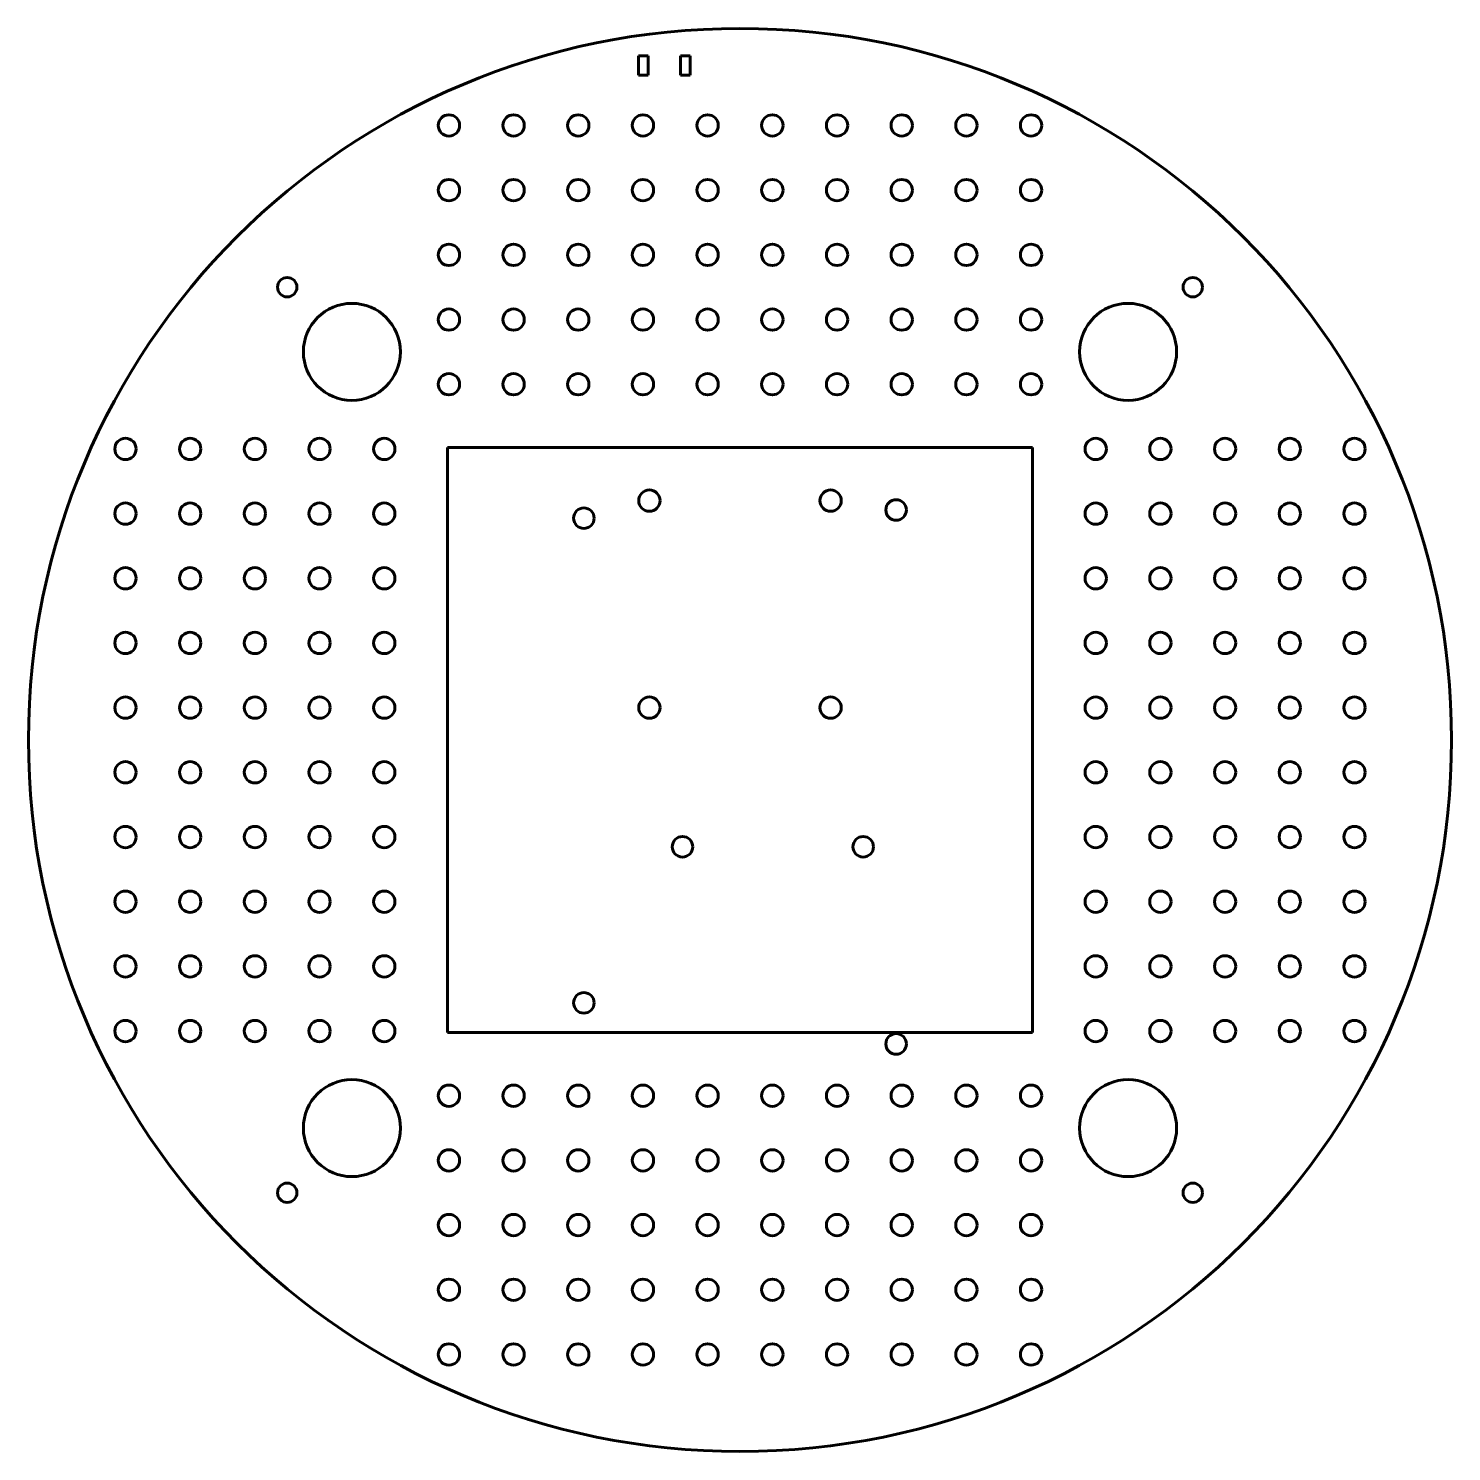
# Model space of a CAD drawing. Header units: millimetres. Extents: x -8 to 212, y 61 to 281.
import ezdxf

# ---------------------------------------------------------------- set-up
doc = ezdxf.new("R2010")
doc.units = ezdxf.units.MM
doc.linetypes.add('K5LT_BASIC', pattern=[0])
doc.layers.add('Системный слой', color=7, linetype='Continuous')

msp = doc.modelspace()

# ---------------------------------------------------------------- linework, layer by layer
at = {"layer": 'Системный слой', "color": 150, "linetype": 'K5LT_BASIC', "lineweight": 60, "true_color": 0x0080ff}
for p, q in [((87.61, 276.79), (86.11, 276.79)), ((86.11, 276.79), (86.11, 273.79)), ((87.61, 273.79), (87.61, 276.79)), ((94.11, 276.79), (92.61, 276.79)), ((92.61, 276.79), (92.61, 273.79)), ((94.11, 273.79), (94.11, 276.79)), ((86.11, 273.79), (87.61, 273.79)), ((92.61, 273.79), (94.11, 273.79)), ((56.6, 216.2), (56.6, 125.8)), ((147, 216.2), (56.6, 216.2)), ((147, 125.8), (147, 216.2)), ((56.6, 125.8), (147, 125.8))]:
    msp.add_line(p, q, dxfattribs=at)
for centre, radius in [((101.8, 171), 110), ((56.8, 266), 1.65), ((66.8, 266), 1.65), ((76.8, 266), 1.65), ((86.8, 266), 1.65), ((96.8, 266), 1.65), ((106.8, 266), 1.65), ((116.8, 266), 1.65), ((126.8, 266), 1.65), ((136.8, 266), 1.65), ((146.8, 266), 1.65), ((56.8, 256), 1.65), ((66.8, 256), 1.65), ((76.8, 256), 1.65), ((86.8, 256), 1.65), ((96.8, 256), 1.65), ((106.8, 256), 1.65), ((116.8, 256), 1.65), ((126.8, 256), 1.65), ((136.8, 256), 1.65), ((146.8, 256), 1.65), ((56.8, 246), 1.65), ((66.8, 246), 1.65), ((76.8, 246), 1.65), ((86.8, 246), 1.65), ((96.8, 246), 1.65), ((106.8, 246), 1.65), ((116.8, 246), 1.65), ((126.8, 246), 1.65), ((136.8, 246), 1.65), ((146.8, 246), 1.65), ((31.8, 241), 1.5), ((171.8, 241), 1.5), ((41.8, 231), 7.5), ((56.8, 236), 1.65), ((66.8, 236), 1.65), ((76.8, 236), 1.65), ((86.8, 236), 1.65), ((96.8, 236), 1.65), ((106.8, 236), 1.65), ((116.8, 236), 1.65), ((126.8, 236), 1.65), ((136.8, 236), 1.65), ((146.8, 236), 1.65), ((161.8, 231), 7.5), ((56.8, 226), 1.65), ((66.8, 226), 1.65), ((76.8, 226), 1.65), ((86.8, 226), 1.65), ((96.8, 226), 1.65), ((106.8, 226), 1.65), ((116.8, 226), 1.65), ((126.8, 226), 1.65), ((136.8, 226), 1.65), ((146.8, 226), 1.65), ((6.8, 216), 1.65), ((16.8, 216), 1.65), ((26.8, 216), 1.65), ((36.8, 216), 1.65), ((46.8, 216), 1.65), ((156.8, 216), 1.65), ((166.8, 216), 1.65), ((176.8, 216), 1.65), ((186.8, 216), 1.65), ((196.8, 216), 1.65), ((87.8, 208), 1.65), ((115.8, 208), 1.65), ((6.8, 206), 1.65), ((16.8, 206), 1.65), ((26.8, 206), 1.65), ((36.8, 206), 1.65), ((46.8, 206), 1.65), ((77.67, 205.29), 1.59), ((125.93, 206.56), 1.59), ((156.8, 206), 1.65), ((166.8, 206), 1.65), ((176.8, 206), 1.65), ((186.8, 206), 1.65), ((196.8, 206), 1.65), ((6.8, 196), 1.65), ((16.8, 196), 1.65), ((26.8, 196), 1.65), ((36.8, 196), 1.65), ((46.8, 196), 1.65), ((156.8, 196), 1.65), ((166.8, 196), 1.65), ((176.8, 196), 1.65), ((186.8, 196), 1.65), ((196.8, 196), 1.65), ((6.8, 186), 1.65), ((16.8, 186), 1.65), ((26.8, 186), 1.65), ((36.8, 186), 1.65), ((46.8, 186), 1.65), ((156.8, 186), 1.65), ((166.8, 186), 1.65), ((176.8, 186), 1.65), ((186.8, 186), 1.65), ((196.8, 186), 1.65), ((6.8, 176), 1.65), ((16.8, 176), 1.65), ((26.8, 176), 1.65), ((36.8, 176), 1.65), ((46.8, 176), 1.65), ((87.8, 176), 1.65), ((115.8, 176), 1.65), ((156.8, 176), 1.65), ((166.8, 176), 1.65), ((176.8, 176), 1.65), ((186.8, 176), 1.65), ((196.8, 176), 1.65), ((6.8, 166), 1.65), ((16.8, 166), 1.65), ((26.8, 166), 1.65), ((36.8, 166), 1.65), ((46.8, 166), 1.65), ((156.8, 166), 1.65), ((166.8, 166), 1.65), ((176.8, 166), 1.65), ((186.8, 166), 1.65), ((196.8, 166), 1.65), ((6.8, 156), 1.65), ((16.8, 156), 1.65), ((26.8, 156), 1.65), ((36.8, 156), 1.65), ((46.8, 156), 1.65), ((156.8, 156), 1.65), ((166.8, 156), 1.65), ((176.8, 156), 1.65), ((186.8, 156), 1.65), ((196.8, 156), 1.65), ((92.91, 154.49), 1.59), ((120.85, 154.49), 1.59), ((6.8, 146), 1.65), ((16.8, 146), 1.65), ((26.8, 146), 1.65), ((36.8, 146), 1.65), ((46.8, 146), 1.65), ((156.8, 146), 1.65), ((166.8, 146), 1.65), ((176.8, 146), 1.65), ((186.8, 146), 1.65), ((196.8, 146), 1.65), ((6.8, 136), 1.65), ((16.8, 136), 1.65), ((26.8, 136), 1.65), ((36.8, 136), 1.65), ((46.8, 136), 1.65), ((156.8, 136), 1.65), ((166.8, 136), 1.65), ((176.8, 136), 1.65), ((186.8, 136), 1.65), ((196.8, 136), 1.65), ((77.67, 130.36), 1.59), ((6.8, 126), 1.65), ((16.8, 126), 1.65), ((26.8, 126), 1.65), ((36.8, 126), 1.65), ((46.8, 126), 1.65), ((156.8, 126), 1.65), ((166.8, 126), 1.65), ((176.8, 126), 1.65), ((186.8, 126), 1.65), ((196.8, 126), 1.65), ((125.93, 124.01), 1.59), ((41.8, 111), 7.5), ((56.8, 116), 1.65), ((66.8, 116), 1.65), ((76.8, 116), 1.65), ((86.8, 116), 1.65), ((96.8, 116), 1.65), ((106.8, 116), 1.65), ((116.8, 116), 1.65), ((126.8, 116), 1.65), ((136.8, 116), 1.65), ((146.8, 116), 1.65), ((161.8, 111), 7.5), ((56.8, 106), 1.65), ((66.8, 106), 1.65), ((76.8, 106), 1.65), ((86.8, 106), 1.65), ((96.8, 106), 1.65), ((106.8, 106), 1.65), ((116.8, 106), 1.65), ((126.8, 106), 1.65), ((136.8, 106), 1.65), ((146.8, 106), 1.65), ((31.8, 101), 1.5), ((171.8, 101), 1.5), ((56.8, 96), 1.65), ((66.8, 96), 1.65), ((76.8, 96), 1.65), ((86.8, 96), 1.65), ((96.8, 96), 1.65), ((106.8, 96), 1.65), ((116.8, 96), 1.65), ((126.8, 96), 1.65), ((136.8, 96), 1.65), ((146.8, 96), 1.65), ((56.8, 86), 1.65), ((66.8, 86), 1.65), ((76.8, 86), 1.65), ((86.8, 86), 1.65), ((96.8, 86), 1.65), ((106.8, 86), 1.65), ((116.8, 86), 1.65), ((126.8, 86), 1.65), ((136.8, 86), 1.65), ((146.8, 86), 1.65), ((56.8, 76), 1.65), ((66.8, 76), 1.65), ((76.8, 76), 1.65), ((86.8, 76), 1.65), ((96.8, 76), 1.65), ((106.8, 76), 1.65), ((116.8, 76), 1.65), ((126.8, 76), 1.65), ((136.8, 76), 1.65), ((146.8, 76), 1.65)]:
    msp.add_circle(centre, radius, dxfattribs=at)

doc.saveas('drawing.dxf')
